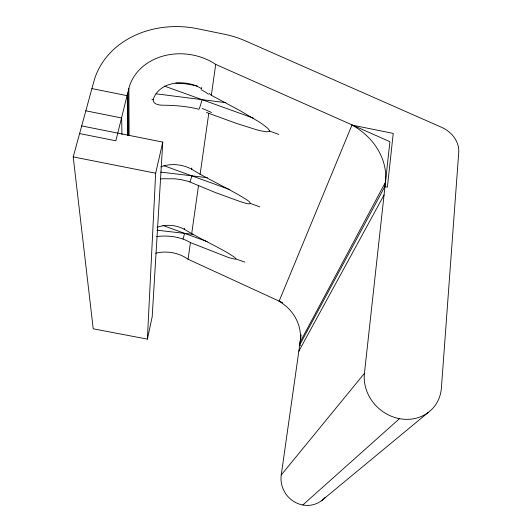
<?xml version="1.0" encoding="UTF-8"?>
<svg xmlns="http://www.w3.org/2000/svg" width="532" height="532" viewBox="0 0 532 532"><rect width="100%" height="100%" fill="white"/><g stroke="black" fill="none" stroke-linecap="round" stroke-linejoin="round"><path stroke-width="0.8" d="M201.734 87.507A25.057 1.636 -77.6 0 0 201.482 88.691C186.825 79.082 160.099 80.512 153.289 99.019C152.332 104.352 159.268 105.25 163.091 105.203C175.148 105.349 187.237 106.267 198.955 109.273A25.077 1.636 -77.6 0 0 202.067 99.644M79.601 133.572L115.856 140.794L128.877 88.352A55.421 46.397 8.6 0 1 215.713 64.392L389.923 141.698L364.433 373.344A40.326 36.236 40.7 0 0 399.432 418.651A40.326 36.236 40.7 0 0 441.394 388.028L458.737 152.318A26.553 21.819 25.8 0 0 441.52 127.281L245.658 40.997A89.17 74.839 10.4 0 0 224.391 34.234L197.558 28.741A89.436 74.892 8.4 0 0 93.911 81.303L73.216 156.893L93.213 328.809L147.384 339.13L155.657 173.213L162.779 142.097L81.695 125.924M162.779 142.097L152.185 316.793L147.384 339.13M244.787 262.13L236.035 258.964L234.778 257.448L230.476 254.562A57.03 22.71 27.2 0 0 228.181 253.192C213.824 244.767 198.542 238.017 184.411 229.325C176.159 224.91 165.964 224.005 157.179 227.337M160.358 178.799L174.762 178.772L181.292 179.676L188.441 181.392L215.108 192.438L240.491 201.681A73.489 37.466 28.9 0 0 243.25 202.519C253.039 205.884 251.643 202.313 244.288 198.29A64.552 29.027 27.9 0 0 241.681 196.687C225.388 186.918 207.906 179.264 191.819 169.282C182.449 164.189 170.805 163.058 160.784 166.888M299.543 345.235L300.134 342.076A42.001 39.155 22 0 0 279.061 301.278L351.971 125.073A63.335 54.131 20.1 0 1 385.461 182.257L384.769 186.659L299.543 345.235L300.706 345.461M282.765 302.788L188.069 259.237L190.429 242.605C180.361 236.547 168.125 235.197 156.627 236.534M191.66 233.947L198.489 185.794M200.079 174.576L208.77 113.336L206.463 112.345M208.77 113.336L236.846 123.544L256.57 129.761A88.339 52.409 31.2 0 0 260.181 130.686A64.924 37.765 30.5 0 0 261.059 130.892L266.798 131.823L269.411 131.331A2.195 1.217 28.5 0 0 269.571 130.726L267.722 128.232L262.675 124.315A58.154 30.49 29.1 0 0 261.332 123.397A78.537 40.319 29.1 0 0 258.512 121.555L239.447 110.33L211.33 95.295L215.713 64.392M325.232 497.294A25.968 24.612 54.7 0 1 295.799 502.614A25.968 24.612 54.7 0 1 281.235 474.983L301.165 334.808M250.572 203.497L259.769 206.842M236.035 258.964L234.253 259.051L229.678 257.827A63.867 28.422 27.8 0 1 227.264 257.036L190.429 242.605M300.134 342.076L385.461 182.257M298.838 351.187L384.064 194.971M281.235 474.983L364.433 373.344M302.801 504.988L399.499 418.664M321.488 500.765L428.047 412.626M156.9 230.176L193.681 234.419M160.697 172.089L207.387 177.701M151.913 99.577L153.223 99.737M156.002 93.818L225.801 102.656M279.061 301.278L280.697 301.591M73.216 156.893L155.657 173.213M384.769 186.659L387.382 187.178L393.234 133.406L351.971 125.073M91.916 88.598L127.301 95.713L127.594 135.5M85.832 110.816L121.648 117.984L121.948 134.543M197.186 86.011L191.66 84.894A81.143 69.778 7.9 0 0 175.799 83.065M164.302 86.044L253.624 118.224M269.551 131.058L278.888 134.423M163.883 165.691L229.212 189.412M162.859 225.428L207.181 241.621M209.076 93.333L211.33 95.295M127.999 92.947L128.259 135.155M128.877 88.352L129.096 135.653M155.77 253.212A36.927 33.915 5.4 0 1 188.069 259.237M201.109 89.682A35.052 31.621 49.8 0 1 208.404 94.25M202.18 108.422A35.318 7.089 18.4 0 1 211.503 112.585M191.587 169.176A15.687 0.918 -77.2 0 1 191.853 168.006M191.799 175.826A15.694 0.918 -77.2 0 1 190.03 181.858M184.205 229.232A13.699 0.712 -77 0 1 184.431 228.215M184.604 233.375A13.706 0.712 -77 0 1 183.001 239.014"/></g></svg>
